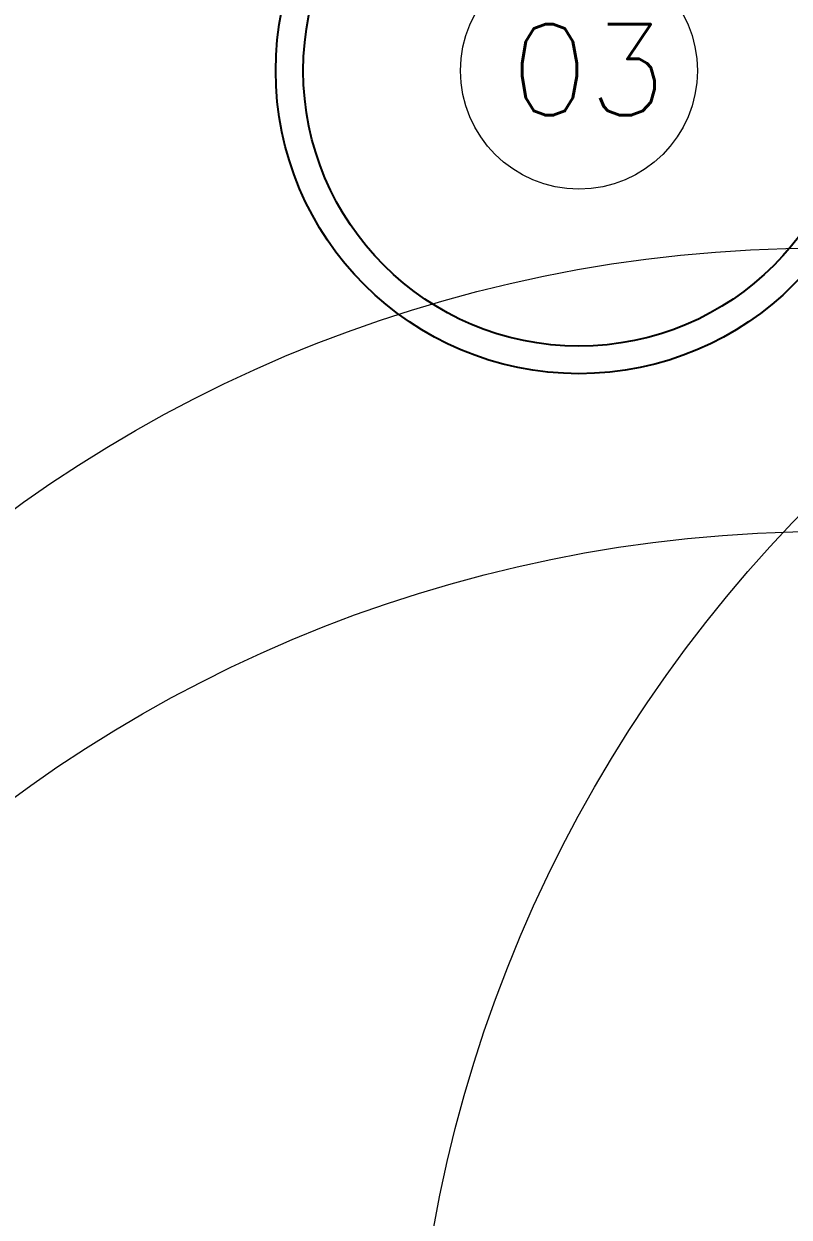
# Model space of a CAD drawing. Header units: millimetres. Extents: x 664 to 1534, y 1164 to 2765.
# Drawn here: x 753.47 to 761.8, y 1312.43 to 1325.42 of the extents above; entities that cross this region are included whole.
import ezdxf

# ---------------------------------------------------------------- set-up
doc = ezdxf.new("R2010")
doc.units = ezdxf.units.MM
for name, color, linetype, lineweight in [('Barra', 9, 'Continuous', 9), ('Cotas', 1, 'Continuous', 5), ('Linha', 6, 'Continuous', 20), ('Paredes', 5, 'Continuous', 25)]:
    doc.layers.add(name, color=color, linetype=linetype, lineweight=lineweight)
doc.layers.add('Piso', color=7, linetype='Continuous')
doc.styles.add('ROMANS', font='romans')

msp = doc.modelspace()

# ---------------------------------------------------------------- hatches: boundary and pattern name
at = {"layer": 'Barra'}
h = msp.add_hatch(dxfattribs=at)
h.set_pattern_fill('AR-CONC', color=256, scale=0.025, style=0)
h.set_pattern_definition([(50, (-603.278, 21.2618), (4.554617, -0.398477), [0.47625, -5.23875]), (355, (-603.278, 21.262), (-0.881071, 4.776416), [0.381, -4.191]), (100.451, (-602.8986, 21.2286), (3.673563, 4.377917), [0.40475, -4.45225]), (46.1842, (-603.278, 22.532), (6.776976, -1.051058), [0.714375, -7.858125]), (96.6356, (-602.7134, 22.444), (5.935106, 6.185639), [0.607125, -6.678375]), (351.184, (-603.278, 22.532), (5.935115, 6.185628), [0.5715, -6.2865]), (21, (-602.643, 22.2143), (3.790372, -2.556638), [0.47625, -5.23875]), (326, (-602.643, 22.2143), (1.545051, 4.604699), [0.381, -4.191]), (71.4514, (-602.3273, 22.0013), (5.335412, 2.048071), [0.40475, -4.45225]), (37.5, (-603.2781, 21.2618), (0.0772151, 2.113876), [0, -4.1402, 0, -4.2545, 0, -4.206875]), (7.5, (-603.2781, 21.2618), (1.6704916, 2.5045144), [0, -2.4257, 0, -4.04495, 0, -1.603375]), (327.5, (-604.6942, 21.2618), (3.3897649, -0.1432186), [0, -1.5875, 0, -4.953, 0, -6.57225]), (317.5, (-605.3292, 21.2618), (3.7032295, 0.6356623), [0, -2.06375, 0, -3.2893, 0, -4.66725])])
h.paths.add_polyline_path([(983.311, 1225.034, -0.414214), (978.311, 1220.034), (745.25, 1220.034), (745.25, 1215.034), (978.311, 1215.034, 0.414223), (988.311, 1225.034), (988.308, 1327.37), (983.311, 1327.37)])

# ---------------------------------------------------------------- linework, layer by layer
for centre in [(772.693, 1309.644), (762.151, 1307.982), (762.228, 1304.896)]:
    msp.add_circle(centre, 15, dxfattribs=at)
at = {"layer": 'Linha'}
msp.add_circle((759.512, 1324.914), 1.289, dxfattribs=at)
at = {"layer": 'Paredes'}
msp.add_circle((759.512, 1324.914), 3.3, dxfattribs=at)
at = {"layer": 'Piso'}
msp.add_circle((759.512, 1324.914), 3, dxfattribs=at)

# ---------------------------------------------------------------- texts
at = {"layer": 'Cotas', "style": 'ROMANS'}
msp.add_text('03', height=0.99, dxfattribs=at).set_placement((758.766, 1324.43))

doc.saveas('drawing.dxf')
